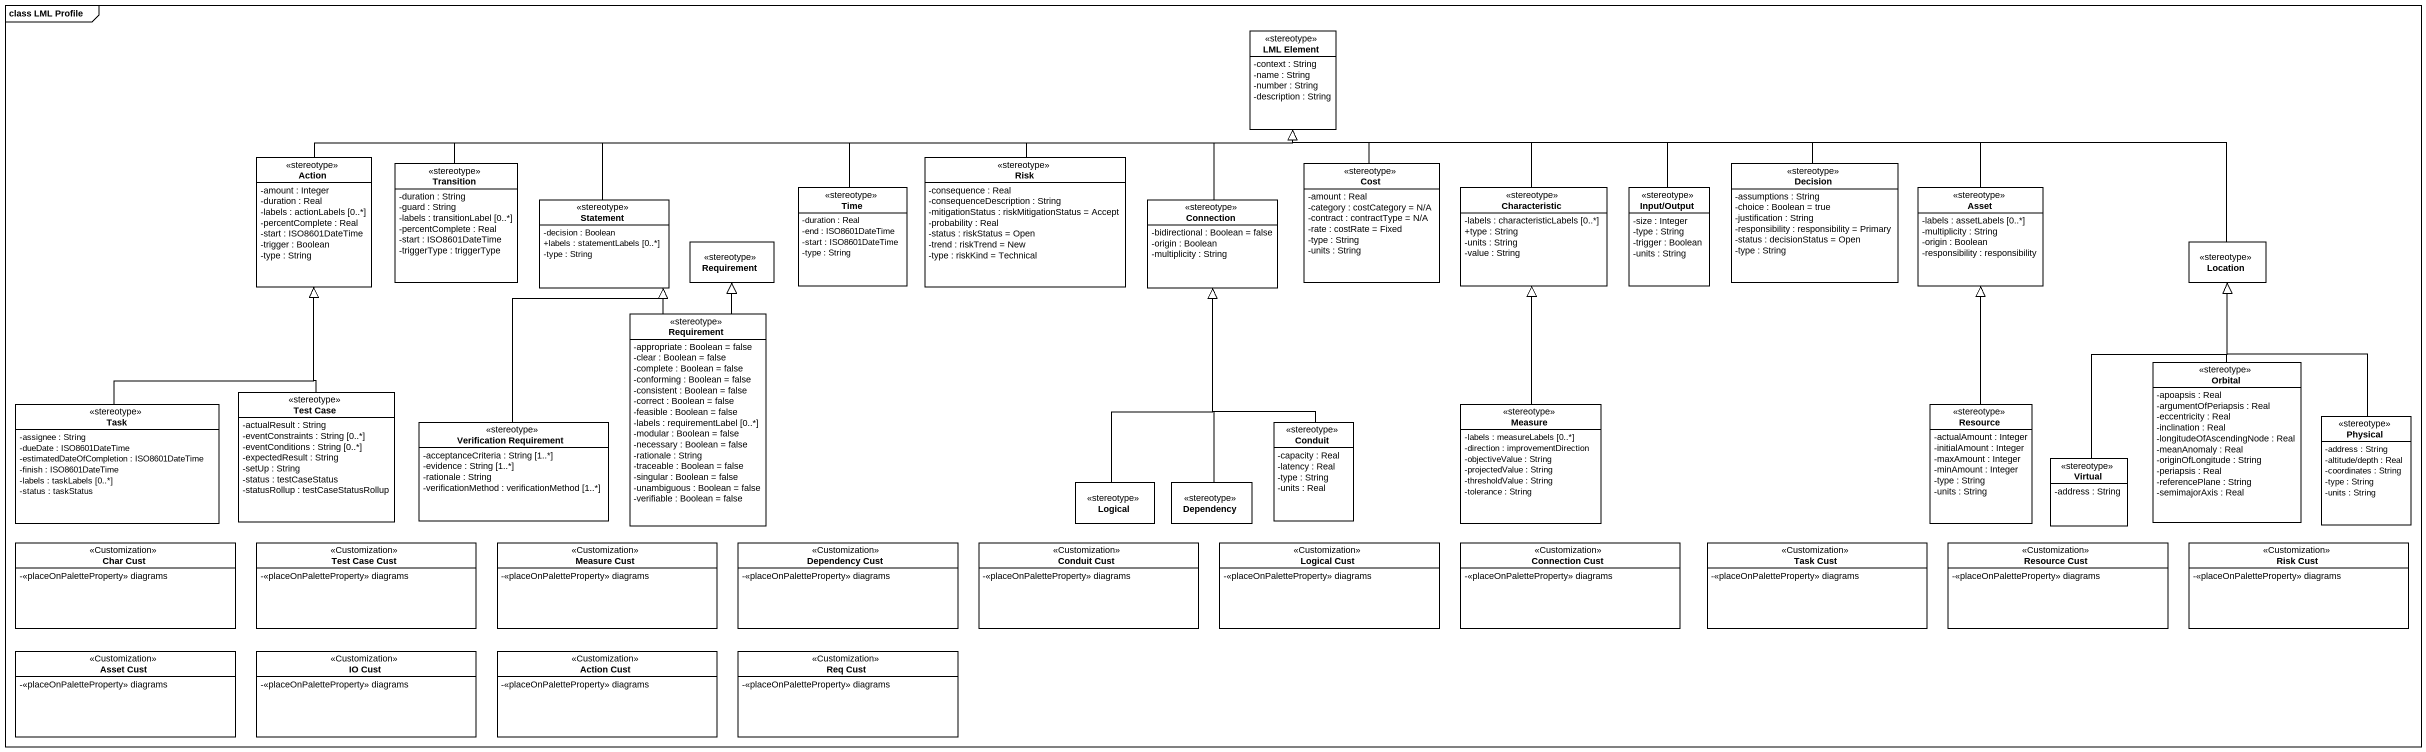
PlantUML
@startuml
mainframe class LML Profile
hide circle
hide empty members
skinparam classAttributeIconSize 0
class "LML Element" as LML_Element <<stereotype>> {
  -context : String
  -name : String
  -number : String
  -description : String
}
class "Action" as Action_ <<stereotype>> {
  -amount : Integer
  -duration : Real
  -labels : actionLabels [0..*]
  -percentComplete : Real
  -start : ISO8601DateTime
  -trigger : Boolean
  -type : String
}
class Transition <<stereotype>> {
  -duration : String
  -guard : String
  -labels : transitionLabel [0..*]
  -percentComplete : Real
  -start : ISO8601DateTime
  -triggerType : triggerType
}
class Time <<stereotype>> {
  -duration : Real
  -end : ISO8601DateTime
  -start : ISO8601DateTime
  -type : String
}
class Risk <<stereotype>> {
  -consequence : Real
  -consequenceDescription : String
  -mitigationStatus : riskMitigationStatus = Accept
  -probability : Real
  -status : riskStatus = Open
  -trend : riskTrend = New
  -type : riskKind = Technical
}
class Cost <<stereotype>> {
  -amount : Real
  -category : costCategory = N/A
  -contract : contractType = N/A
  -rate : costRate = Fixed
  -type : String
  -units : String
}
class Characteristic <<stereotype>> {
  -labels : characteristicLabels [0..*]
  +type : String
  -units : String
  -value : String
}
class "Input/Output" as Input_Output <<stereotype>> {
  -size : Integer
  -type : String
  -trigger : Boolean
  -units : String
}
class Decision <<stereotype>> {
  -assumptions : String
  -choice : Boolean = true
  -justification : String
  -responsibility : responsibility = Primary
  -status : decisionStatus = Open
  -type : String
}
class Asset <<stereotype>> {
  -labels : assetLabels [0..*]
  -multiplicity : String
  -origin : Boolean
  -responsibility : responsibility
}
class Statement <<stereotype>> {
  -decision : Boolean
  +labels : statementLabels [0..*]
  -type : String
}
class Connection <<stereotype>> {
  -bidirectional : Boolean = false
  -origin : Boolean
  -multiplicity : String
}
class Requirement <<stereotype>>
class Location <<stereotype>>
class "Requirement" as Requirement_2 <<stereotype>> {
  -appropriate : Boolean = false
  -clear : Boolean = false
  -complete : Boolean = false
  -conforming : Boolean = false
  -consistent : Boolean = false
  -correct : Boolean = false
  -feasible : Boolean = false
  -labels : requirementLabel [0..*]
  -modular : Boolean = false
  -necessary : Boolean = false
  -rationale : String
  -traceable : Boolean = false
  -singular : Boolean = false
  -unambiguous : Boolean = false
  -verifiable : Boolean = false
}
class Orbital <<stereotype>> {
  -apoapsis : Real
  -argumentOfPeriapsis : Real
  -eccentricity : Real
  -inclination : Real
  -longitudeOfAscendingNode : Real
  -meanAnomaly : Real
  -originOfLongitude : String
  -periapsis : Real
  -referencePlane : String
  -semimajorAxis : Real
}
class Task <<stereotype>> {
  -assignee : String
  -dueDate : ISO8601DateTime
  -estimatedDateOfCompletion : ISO8601DateTime
  -finish : ISO8601DateTime
  -labels : taskLabels [0..*]
  -status : taskStatus
}
class "Test Case" as Test_Case <<stereotype>> {
  -actualResult : String
  -eventConstraints : String [0..*]
  -eventConditions : String [0..*]
  -expectedResult : String
  -setUp : String
  -status : testCaseStatus
  -statusRollup : testCaseStatusRollup
}
class "Verification Requirement" as Verification_Requirement <<stereotype>> {
  -acceptanceCriteria : String [1..*]
  -evidence : String [1..*]
  -rationale : String
  -verificationMethod : verificationMethod [1..*]
}
class Conduit <<stereotype>> {
  -capacity : Real
  -latency : Real
  -type : String
  -units : Real
}
class Measure <<stereotype>> {
  -labels : measureLabels [0..*]
  -direction : improvementDirection
  -objectiveValue : String
  -projectedValue : String
  -thresholdValue : String
  -tolerance : String
}
class Resource <<stereotype>> {
  -actualAmount : Integer
  -initialAmount : Integer
  -maxAmount : Integer
  -minAmount : Integer
  -type : String
  -units : String
}
class Physical <<stereotype>> {
  -address : String
  -altitude/depth : Real
  -coordinates : String
  -type : String
  -units : String
}
class Virtual <<stereotype>> {
  -address : String
}
class Logical <<stereotype>>
class Dependency <<stereotype>>
class "Char Cust" as Char_Cust <<Customization>> {
  -<<placeOnPaletteProperty>> diagrams
}
class "Test Case Cust" as Test_Case_Cust <<Customization>> {
  -<<placeOnPaletteProperty>> diagrams
}
class "Measure Cust" as Measure_Cust <<Customization>> {
  -<<placeOnPaletteProperty>> diagrams
}
class "Dependency Cust" as Dependency_Cust <<Customization>> {
  -<<placeOnPaletteProperty>> diagrams
}
class "Conduit Cust" as Conduit_Cust <<Customization>> {
  -<<placeOnPaletteProperty>> diagrams
}
class "Logical Cust" as Logical_Cust <<Customization>> {
  -<<placeOnPaletteProperty>> diagrams
}
class "Connection Cust" as Connection_Cust <<Customization>> {
  -<<placeOnPaletteProperty>> diagrams
}
class "Task Cust" as Task_Cust <<Customization>> {
  -<<placeOnPaletteProperty>> diagrams
}
class "Resource Cust" as Resource_Cust <<Customization>> {
  -<<placeOnPaletteProperty>> diagrams
}
class "Risk Cust" as Risk_Cust <<Customization>> {
  -<<placeOnPaletteProperty>> diagrams
}
class "Asset Cust" as Asset_Cust <<Customization>> {
  -<<placeOnPaletteProperty>> diagrams
}
class "IO Cust" as IO_Cust <<Customization>> {
  -<<placeOnPaletteProperty>> diagrams
}
class "Action Cust" as Action_Cust <<Customization>> {
  -<<placeOnPaletteProperty>> diagrams
}
class "Req Cust" as Req_Cust <<Customization>> {
  -<<placeOnPaletteProperty>> diagrams
}
Action_ -right-|> LML_Element
Transition -right-|> LML_Element
Time -right-|> LML_Element
Risk -right-|> LML_Element
Cost -up-|> LML_Element
Characteristic -up-|> LML_Element
Input_Output -left-|> LML_Element
Decision -left-|> LML_Element
Asset -left-|> LML_Element
Statement -right-|> LML_Element
Connection -up-|> LML_Element
Location -left-|> LML_Element
Requirement_2 -up-|> Statement
Requirement_2 -up-|> Requirement
Orbital -up-|> Location
Task -up-|> Action_
Test_Case -up-|> Action_
Verification_Requirement -up-|> Statement
Conduit -up-|> Connection
Measure -up-|> Characteristic
Resource -up-|> Asset
Physical -up-|> Location
Virtual -up-|> Location
Logical -up-|> Connection
Dependency -up-|> Connection
@enduml
